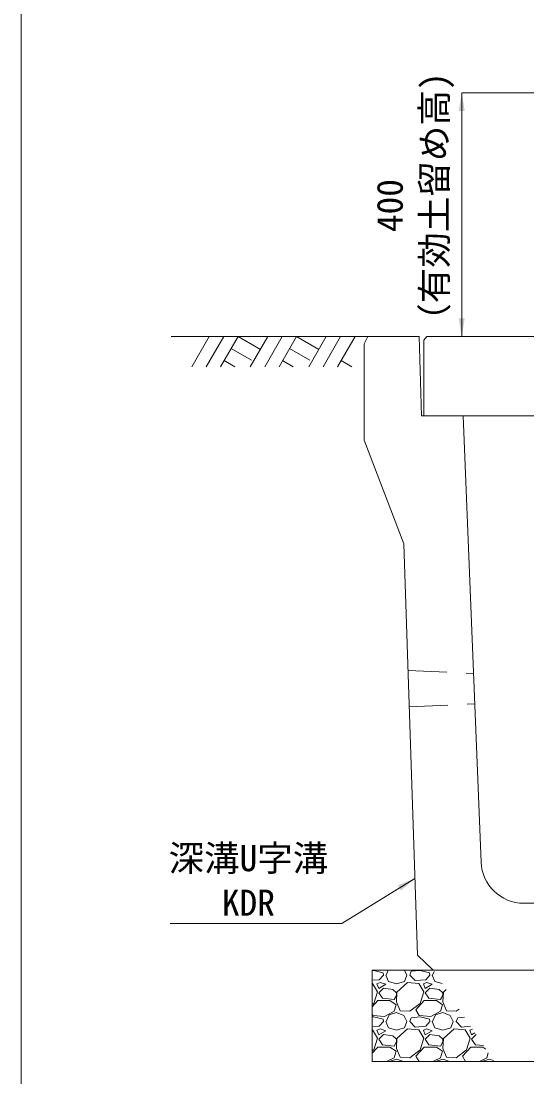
# Model space of a CAD drawing. Units: millimetres at full size; details may follow other scales. Extents: x 172874 to 217143, y 854931 to 903297.
# Drawn here: x 200343 to 201173, y 863949 to 865681 of the extents above; entities that cross this region are included whole.
import ezdxf
from ezdxf.enums import TextEntityAlignment as Align

# ---------------------------------------------------------------- set-up
doc = ezdxf.new("R2010")
doc.units = ezdxf.units.MM
doc.header["$LTSCALE"] = 20
doc.linetypes.add('USER2', pattern=[4.7625, 3.175, -1.5875])
for name, color, linetype, lineweight in [('0_2', 7, 'Continuous', 20), ('図枠', 5, 'Continuous', 13), ('基礎材', 7, 'Continuous', 15), ('寸法線', 7, 'Continuous', 13), ('引出線', 4, 'Continuous', 13), ('本体', 2, 'Continuous', 13), ('ﾊｯﾁﾝｸﾞ', 7, 'Continuous', 5)]:
    doc.layers.add(name, color=color, linetype=linetype, lineweight=lineweight)
doc.styles.add('ＭＳ ゴシック', font='')
doc.styles.get('ＭＳ ゴシック').set_extended_font_data('MS Gothic')

# ---------------------------------------------------------------- blocks, each defined once
blk = doc.blocks.new('filled_arrow')
at = {"color": 0, "linetype": 'Continuous', "lineweight": -2}
blk.add_solid([(7.5, 1.25), (0, 0), (7.5, -1.25)], dxfattribs=at)

msp = doc.modelspace()

# ---------------------------------------------------------------- linework, layer by layer
at = {"layer": '0_2'}
msp.add_line((200912.52, 865163.52), (200589.21, 865163.52), dxfattribs=at)
at = {"layer": '図枠'}
msp.add_line((200342.9, 874031.02), (200342.9, 855531.02), dxfattribs=at)
at = {"layer": '基礎材'}
for p, q in [((200919.66, 864123.52), (201791.52, 864123.52)), ((200919.66, 864123.52), (200919.66, 863973.52)), ((200919.66, 863973.52), (201791.52, 863973.52))]:
    msp.add_line(p, q, dxfattribs=at)
at = {"layer": '寸法線'}
for p, q in [((201066.52, 865163.52), (201066.52, 865563.52)), ((201566.52, 865563.52), (201066.52, 865563.52)), ((201561.52, 865163.52), (201066.52, 865163.52))]:
    msp.add_line(p, q, dxfattribs=at)
at = {"layer": '引出線'}
msp.add_lwpolyline([(200989.68, 864274.34), (200869.47, 864200.05), (200587.94, 864200.05)], dxfattribs=at)
at = {"layer": '本体'}
for p, q in [((200912.52, 865163.52), (200906.52, 865151.52)), ((200912.52, 865163.52), (200996.52, 865163.52)), ((200996.52, 865163.52), (201000.52, 865033.52)), ((200906.52, 865151.52), (200906.52, 864993.52)), ((201000.52, 865033.52), (201069.02, 865033.52)), ((201069.02, 865033.52), (201098.34, 864300.72)), ((200906.52, 864993.52), (200971.52, 864823.52)), ((200971.52, 864823.52), (200993.83, 864148.51)), ((201168.28, 864233.52), (201369.77, 864233.52)), ((200993.83, 864148.51), (201019.66, 864123.52)), ((201019.66, 864123.52), (201518.39, 864123.52))]:
    msp.add_line(p, q, dxfattribs=at)
at = {"layer": '本体', "linetype": 'USER2'}
for p, q in [((200978.4, 864615.52), (201085.94, 864610.52)), ((200980.38, 864555.52), (201087.94, 864560.52))]:
    msp.add_line(p, q, dxfattribs=at)
at = {"layer": '本体', "lineweight": 20}
msp.add_lwpolyline([(201004.02, 865157.52), (201009.02, 865163.52), (201529.02, 865163.52), (201534.02, 865157.52), (201534.02, 865033.52), (201004.02, 865033.52)], close=True, dxfattribs=at)
at = {"layer": '本体'}
msp.add_arc((201168.28, 864303.52), 70, 182.29061, 270, dxfattribs=at)
at = {"layer": 'ﾊｯﾁﾝｸﾞ', "lineweight": 9}
for p, q in [((200651.96, 865163.52), (200623.32, 865113.9)), ((200675.59, 865163.52), (200646.94, 865113.9)), ((200699.21, 865163.52), (200670.56, 865113.9)), ((200699.21, 865163.52), (200735.78, 865142.41)), ((200747.97, 865163.52), (200719.32, 865113.9)), ((200771.59, 865163.52), (200742.94, 865113.9)), ((200795.21, 865163.52), (200766.56, 865113.9)), ((200795.21, 865163.52), (200831.78, 865142.41)), ((200843.96, 865163.52), (200815.31, 865113.9)), ((200867.59, 865163.52), (200838.94, 865113.9)), ((200891.21, 865163.52), (200862.56, 865113.9)), ((200687.79, 865143.74), (200721.2, 865124.45)), ((200783.79, 865143.74), (200817.2, 865124.45)), ((200676.37, 865123.95), (200693.78, 865113.9)), ((200772.36, 865123.95), (200789.78, 865113.9)), ((200868.36, 865123.95), (200885.78, 865113.9))]:
    msp.add_line(p, q, dxfattribs=at)
at = {"layer": 'ﾊｯﾁﾝｸﾞ'}
for p, q in [((200921.96, 864123.29), (200919.66, 864123.05)), ((200937.2, 864119.48), (200921.96, 864123.29)), ((200937.96, 864115.67), (200931.11, 864108.05)), ((200937.96, 864115.67), (200937.2, 864119.48)), ((200941.77, 864115.67), (200946.35, 864105)), ((200942.54, 864115.67), (200945.9, 864123.52)), ((200972.25, 864105), (200976.06, 864115.67)), ((200972.44, 864123.52), (200976.06, 864115.67)), ((200981.4, 864115.67), (200983.68, 864121.77)), ((200989.78, 864106.53), (200981.4, 864115.67)), ((200998.16, 864123.29), (200983.68, 864121.77)), ((201013.4, 864119.48), (200998.16, 864123.29)), ((201014.16, 864115.67), (201007.31, 864108.05)), ((201014.16, 864115.67), (201013.4, 864119.48)), ((201017.97, 864115.67), (201022.55, 864105)), ((201018.74, 864115.67), (201021.15, 864121.29)), ((200931.11, 864108.05), (200919.66, 864107.06)), ((200919.68, 864101.96), (200919.66, 864101.96)), ((200928.06, 864088.24), (200919.68, 864101.96)), ((200932.63, 864103.48), (200927.3, 864101.19)), ((200927.3, 864101.19), (200930.34, 864093.57)), ((200930.34, 864093.57), (200941.77, 864100.43)), ((200941.77, 864100.43), (200932.63, 864103.48)), ((200946.35, 864105), (200959.3, 864101.19)), ((200959.3, 864101.19), (200972.25, 864105)), ((200977.59, 864103.48), (200960.06, 864087.48)), ((200995.88, 864101.96), (200977.59, 864103.48)), ((201007.31, 864108.05), (200989.78, 864106.53)), ((201004.26, 864088.24), (200995.88, 864101.96)), ((201008.83, 864103.48), (201003.5, 864101.19)), ((201003.5, 864101.19), (201006.54, 864093.57)), ((201006.54, 864093.57), (201017.97, 864100.43)), ((201017.97, 864100.43), (201008.83, 864103.48)), ((201022.55, 864105), (201034.31, 864101.54)), ((200921.96, 864069.19), (200928.06, 864088.24)), ((200937.96, 864094.34), (200930.34, 864086.72)), ((200930.34, 864086.72), (200936.44, 864077.57)), ((200953.2, 864092.05), (200937.96, 864094.34)), ((200959.3, 864086.72), (200953.2, 864092.05)), ((200955.49, 864075.29), (200959.3, 864082.14)), ((200960.06, 864087.48), (200959.3, 864071.48)), ((200959.3, 864082.14), (200959.3, 864086.72)), ((200998.16, 864069.19), (201004.26, 864088.24)), ((201014.16, 864094.34), (201006.54, 864086.72)), ((201006.54, 864086.72), (201012.64, 864077.57)), ((201029.4, 864092.05), (201014.16, 864094.34)), ((201035.5, 864086.72), (201029.4, 864092.05)), ((201031.69, 864075.29), (201035.5, 864082.14)), ((201036.26, 864087.48), (201035.5, 864071.48)), ((201035.5, 864082.14), (201035.5, 864086.72)), ((201040.88, 864091.69), (201036.26, 864087.48)), ((200919.66, 864063.58), (200928.82, 864073.76)), ((200919.66, 864067.41), (200921.96, 864069.19)), ((200928.82, 864073.76), (200948.63, 864073.76)), ((200936.44, 864077.57), (200955.49, 864075.29)), ((200948.63, 864073.76), (200958.54, 864066.9)), ((200958.54, 864066.9), (200955.49, 864056.24)), ((200959.3, 864071.48), (200965.4, 864057)), ((200981.4, 864056.24), (200998.16, 864069.19)), ((200991.3, 864058.52), (201005.02, 864073.76)), ((201005.02, 864073.76), (201024.83, 864073.76)), ((201012.64, 864077.57), (201031.69, 864075.29)), ((201024.83, 864073.76), (201034.74, 864066.9)), ((201034.74, 864066.9), (201031.69, 864056.24)), ((201035.5, 864071.48), (201041.6, 864057)), ((200920.44, 864049.38), (200919.66, 864050.71)), ((200921.96, 864047.09), (200919.66, 864046.85)), ((200939.49, 864047.85), (200920.44, 864049.38)), ((200937.2, 864043.28), (200921.96, 864047.09)), ((200937.96, 864039.47), (200937.2, 864043.28)), ((200955.49, 864056.24), (200939.49, 864047.85)), ((200942.54, 864039.47), (200947.11, 864050.14)), ((200947.11, 864050.14), (200959.3, 864053.95)), ((200959.3, 864053.95), (200971.49, 864049.38)), ((200965.4, 864057), (200981.4, 864056.24)), ((200971.49, 864049.38), (200976.06, 864039.47)), ((200981.4, 864039.47), (200983.68, 864045.57)), ((200998.16, 864047.09), (200983.68, 864045.57)), ((200996.64, 864049.38), (200991.3, 864058.52)), ((201015.69, 864047.85), (200996.64, 864049.38)), ((201013.4, 864043.28), (200998.16, 864047.09)), ((201014.16, 864039.47), (201013.4, 864043.28)), ((201031.69, 864056.24), (201015.69, 864047.85)), ((201018.74, 864039.47), (201023.31, 864050.14)), ((201023.31, 864050.14), (201035.5, 864053.95)), ((201035.5, 864053.95), (201047.69, 864049.38)), ((201041.6, 864057), (201057.6, 864056.24)), ((201047.69, 864049.38), (201052.26, 864039.47)), ((201057.6, 864056.24), (201062.16, 864059.76)), ((201057.6, 864039.47), (201059.88, 864045.57)), ((201070.86, 864046.72), (201059.88, 864045.57)), ((200931.11, 864031.85), (200919.66, 864030.86)), ((200919.68, 864025.76), (200919.66, 864025.76)), ((200928.06, 864012.04), (200919.68, 864025.76)), ((200932.63, 864027.28), (200927.3, 864024.99)), ((200937.96, 864039.47), (200931.11, 864031.85)), ((200941.77, 864024.23), (200932.63, 864027.28)), ((200941.77, 864039.47), (200946.35, 864028.8)), ((200946.35, 864028.8), (200959.3, 864024.99)), ((200959.3, 864024.99), (200972.25, 864028.8)), ((200977.59, 864027.28), (200960.06, 864011.28)), ((200972.25, 864028.8), (200976.06, 864039.47)), ((200995.88, 864025.76), (200977.59, 864027.28)), ((200989.78, 864030.33), (200981.4, 864039.47)), ((201007.31, 864031.85), (200989.78, 864030.33)), ((201004.26, 864012.04), (200995.88, 864025.76)), ((201008.83, 864027.28), (201003.5, 864024.99)), ((201014.16, 864039.47), (201007.31, 864031.85)), ((201017.97, 864024.23), (201008.83, 864027.28)), ((201017.97, 864039.47), (201022.55, 864028.8)), ((201022.55, 864028.8), (201035.5, 864024.99)), ((201035.5, 864024.99), (201048.45, 864028.8)), ((201053.79, 864027.28), (201036.26, 864011.28)), ((201048.45, 864028.8), (201052.26, 864039.47)), ((201072.08, 864025.76), (201053.79, 864027.28)), ((201065.98, 864030.33), (201057.6, 864039.47)), ((201080.92, 864031.63), (201065.98, 864030.33)), ((201080.46, 864012.04), (201072.08, 864025.76)), ((201084.09, 864026.88), (201079.7, 864024.99)), ((200921.96, 863992.99), (200928.06, 864012.04)), ((200927.3, 864024.99), (200930.34, 864017.37)), ((200930.34, 864017.37), (200941.77, 864024.23)), ((200937.96, 864018.14), (200930.34, 864010.52)), ((200930.34, 864010.52), (200936.44, 864001.37)), ((200953.2, 864015.85), (200937.96, 864018.14)), ((200959.3, 864010.52), (200953.2, 864015.85)), ((200960.06, 864011.28), (200959.3, 863995.28)), ((200959.3, 864005.94), (200959.3, 864010.52)), ((200998.16, 863992.99), (201004.26, 864012.04)), ((201003.5, 864024.99), (201006.54, 864017.37)), ((201006.54, 864017.37), (201017.97, 864024.23)), ((201014.16, 864018.14), (201006.54, 864010.52)), ((201006.54, 864010.52), (201012.64, 864001.37)), ((201029.4, 864015.85), (201014.16, 864018.14)), ((201035.5, 864010.52), (201029.4, 864015.85)), ((201036.26, 864011.28), (201035.5, 863995.28)), ((201035.5, 864005.94), (201035.5, 864010.52)), ((201074.36, 863992.99), (201080.46, 864012.04)), ((201079.7, 864024.99), (201082.74, 864017.37)), ((201082.74, 864017.37), (201088.23, 864020.67)), ((201090.1, 864017.87), (201082.74, 864010.52)), ((201082.74, 864010.52), (201088.84, 864001.37)), ((200919.66, 863987.38), (200928.82, 863997.56)), ((200919.66, 863991.21), (200921.96, 863992.99)), ((200928.82, 863997.56), (200948.63, 863997.56)), ((200936.44, 864001.37), (200955.49, 863999.09)), ((200948.63, 863997.56), (200958.54, 863990.7)), ((200955.49, 863999.09), (200959.3, 864005.94)), ((200959.3, 863995.28), (200965.4, 863980.8)), ((200981.4, 863980.04), (200998.16, 863992.99)), ((200991.3, 863982.32), (201005.02, 863997.56)), ((201005.02, 863997.56), (201024.83, 863997.56)), ((201012.64, 864001.37), (201031.69, 863999.09)), ((201024.83, 863997.56), (201034.74, 863990.7)), ((201031.69, 863999.09), (201035.5, 864005.94)), ((201035.5, 863995.28), (201041.6, 863980.8)), ((201057.6, 863980.04), (201074.36, 863992.99)), ((201067.5, 863982.32), (201081.22, 863997.56)), ((201081.22, 863997.56), (201101.03, 863997.56)), ((201088.84, 864001.37), (201102.16, 863999.77)), ((201101.03, 863997.56), (201105.86, 863994.22)), ((200920.24, 863973.52), (200919.66, 863974.51)), ((200955.49, 863980.04), (200943.05, 863973.52)), ((200946.93, 863973.52), (200947.11, 863973.94)), ((200947.11, 863973.94), (200959.3, 863977.75)), ((200958.54, 863990.7), (200955.49, 863980.04)), ((200959.3, 863977.75), (200970.58, 863973.52)), ((200965.4, 863980.8), (200981.4, 863980.04)), ((200996.44, 863973.52), (200991.3, 863982.32)), ((201031.69, 863980.04), (201019.25, 863973.52)), ((201023.13, 863973.52), (201023.31, 863973.94)), ((201023.31, 863973.94), (201035.5, 863977.75)), ((201034.74, 863990.7), (201031.69, 863980.04)), ((201035.5, 863977.75), (201046.78, 863973.52)), ((201041.6, 863980.8), (201057.6, 863980.04)), ((201072.64, 863973.52), (201067.5, 863982.32)), ((201107.89, 863980.04), (201095.45, 863973.52)), ((201099.33, 863973.52), (201099.51, 863973.94)), ((201099.51, 863973.94), (201111.7, 863977.75)), ((201110.12, 863987.83), (201107.89, 863980.04)), ((201111.7, 863977.75), (201118.55, 863975.18))]:
    msp.add_line(p, q, dxfattribs=at)

# ---------------------------------------------------------------- block references
at = {"layer": '寸法線', "xscale": 4, "yscale": 4}
for p, rotation in [((201066.52, 865563.52), 270), ((201066.52, 865163.52), 90)]:
    msp.add_blockref('filled_arrow', p, dxfattribs=dict(at, rotation=rotation))
at = {"layer": '引出線', "xscale": 4, "yscale": 4, "rotation": 211.7}
msp.add_blockref('filled_arrow', (200989.68, 864274.34), dxfattribs=at)

# ---------------------------------------------------------------- texts
at = {"layer": '寸法線', "style": 'ＭＳ ゴシック'}
for s, p in [('（有効土留め高)', (201055.61, 865159.88)), ('400', (200982.49, 865334.71))]:
    msp.add_text(s, height=42.72, rotation=90, dxfattribs=at).set_placement(p, align=Align.BOTTOM_LEFT)
at = {"layer": '引出線', "style": 'ＭＳ ゴシック'}
for s, p in [('深溝U字溝', (200585.09, 864273.29)), ('KDR', (200672.5, 864200.17))]:
    msp.add_text(s, height=42.72, dxfattribs=at).set_placement(p, align=Align.BOTTOM_LEFT)

doc.saveas('drawing.dxf')
